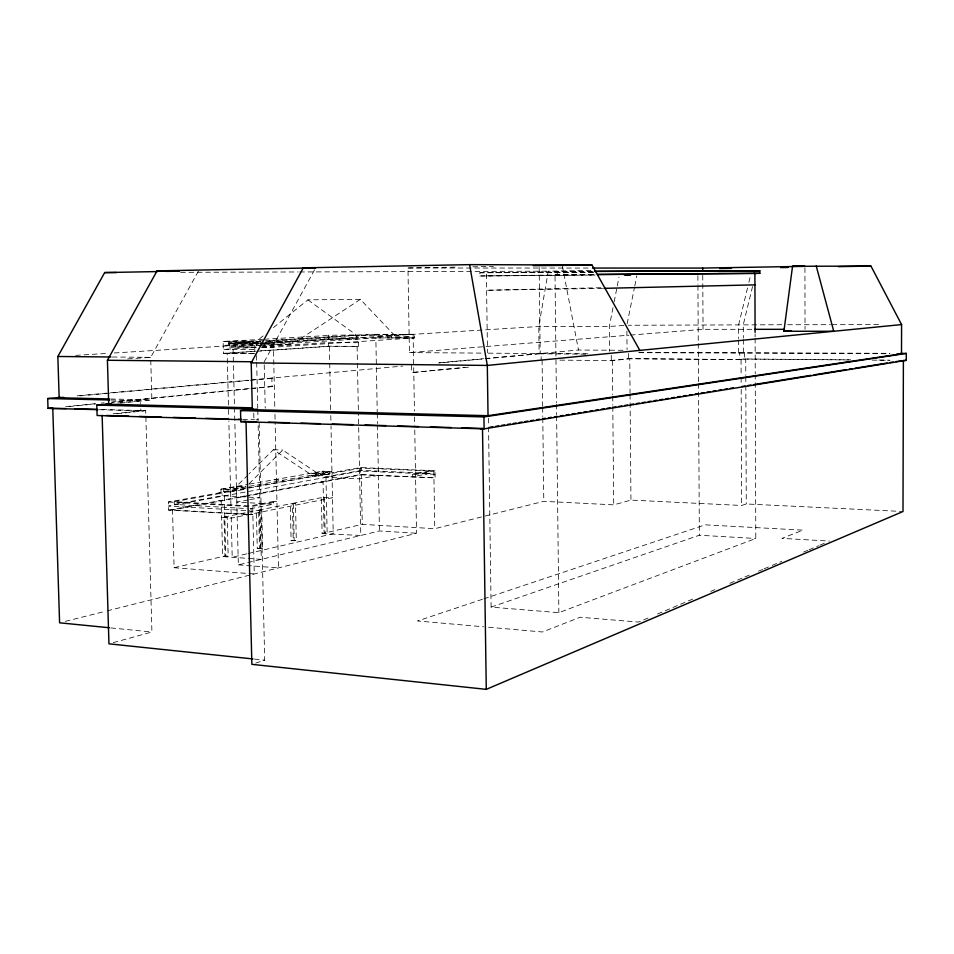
<?xml version="1.0" encoding="UTF-8"?>
<svg xmlns="http://www.w3.org/2000/svg" width="954" height="954" viewBox="0 0 954 954"><rect width="100%" height="100%" fill="white"/><g stroke="black" fill="none" stroke-linecap="round" stroke-linejoin="round"><path stroke-width="0.72" stroke-dasharray="4.77 3.58" d="M590.943 270.459L548.264 271.174L538.783 326.506L539.117 353.815L438.566 363.021M613.017 307.617L609.32 326.447L609.558 351.382M614.149 301.822L616.988 287.345M617.262 285.89L618.967 277.197M627.136 323.811L634.482 287.404M634.78 285.95L636.843 275.754M747.519 288.001L738.563 325.147L738.623 338.491M748.902 282.289L750.619 275.146M752.563 286.462L743.261 324.789L743.321 338.038M264.151 361.888L314.939 269.147M127.609 358.907L150.696 357.356L198.599 270.793M249.137 483.714L282.718 450.061L318.576 473.935L309.406 473.53L273.357 449.704L249.113 473.816M248.064 474.865L236.461 486.397L246.001 486.874L230.534 489.629L220.934 489.14L221.03 493.051L322.905 474.758L322.834 471.157L331.944 471.562L248.875 486.361M256.268 345.491L256.173 341.484L263.077 335.927M273.416 327.604L307.892 299.842L360.338 299.353L394.67 335.486L356.903 335.414L266.548 340.852M360.338 299.353L296.122 341.639L266.142 341.52M648.016 618.037L638.453 622.08L580.151 617.238L542.444 631.989L485.145 626.933M657.568 613.982L695.776 597.788M710.778 591.42L714.88 589.679M729.882 583.323L743.536 577.528M744.895 576.955L751.716 574.058M758.537 571.172L762.64 569.431M763.999 568.858L770.82 565.961M772.191 565.388L781.743 561.334M803.578 552.08L807.668 550.339M809.028 549.766L818.58 545.712M819.951 545.128L826.772 542.242M488.543 427.118L491.107 607.114L558.877 612.683L755.795 538.485L755.246 375.339M491.107 607.114L699.354 535.242L755.795 538.485M482.426 599.291L417.566 620.971L483.678 626.802M483.833 598.814L705.209 524.831L802.946 530.162L781.934 538.366L829.503 541.085M255.708 663.09L264.711 660.168L259.071 419.867L256.066 419.784M221.638 517.509L231.238 518.082L332.481 497.714L326.411 497.404L321.367 497.642L322.118 533.596L362.27 524.342L434.774 528.695L543.792 501.339L613.708 504.845L630.952 500.099L741.64 505.477L746.266 503.974L901.518 511.439M113.252 642.638L151.913 632.001L145.7 410.673L98.644 409.409M65.361 621.352L105.739 611.228M107.182 610.87L416.54 533.262L414.692 425.806M234.493 407.549L238.345 564.875L379.453 530.973L416.54 533.262M246.633 553.869L232.204 557.231L228.853 421.465M248.076 553.535L333.22 533.703L331.002 425.878M245.13 488.245L168.405 501.983L168.631 510.128L252.858 514.671L172.519 509.937L174.081 567.725L224.989 555.991L228.173 556.218L227.207 517.223L224.023 517.032L224.989 555.991M261.754 510.318L256.376 510.593L257.27 548.55L262.648 548.252L261.754 510.318L258.617 510.14L259.512 548.025M295.501 503.581L290.29 503.831L291.113 540.739L296.312 540.453L295.501 503.581L292.413 503.414L293.236 540.25M228.173 556.218L225.812 556.766L224.285 495.83M257.27 548.55L262.648 548.252M291.113 540.739L296.312 540.453M322.118 533.596L360.791 535.456L358.382 411.913M246.585 487.983L360.457 467.579L435.012 470.751L435.131 477.859L359.336 474.758M224.023 517.032L246.526 512.548M247.933 512.274L256.376 510.593M258.617 510.14L290.29 503.831M292.413 503.414L321.367 497.642M224.834 517.7L227.207 517.223M250.115 508.756L273.619 504.129L273.559 501.41L276.946 501.589L250.997 506.657L251.2 515.005M430.171 473.351L412.45 476.833L412.402 474.424L430.123 470.978L430.171 473.351L361.578 470.37L323.966 477.203L323.919 474.806L361.53 468.044L430.123 470.978M273.559 501.41L250.055 505.978L174.248 501.709L174.32 504.416L247.146 508.589M435.012 470.751L415.527 474.555L412.402 474.424M248.326 499.92L236.807 502.09L273.619 504.129M249.769 499.646L259.858 497.738L246.728 497.034M378.416 475.307L359.694 478.848L323.966 477.203M168.631 510.128L245.309 495.901M246.776 495.639L360.588 474.532L435.131 477.859M170.802 510.259L361.304 474.853L362.27 524.342M174.32 504.416L222.163 495.722L245.273 496.951M174.248 501.709L222.091 493.111L222.163 495.722M230.176 491.954L243.306 489.593L243.246 486.993L236.89 486.683L223.713 489.008L223.785 491.62L230.176 491.954L230.117 489.33L243.246 486.993M318.123 476.118L329.464 474.078L329.416 471.67L323.334 471.407L311.958 473.411L312.006 475.843L318.123 476.118L318.076 473.685L329.416 471.67M223.785 491.62L236.95 489.259L243.306 489.593M312.006 475.843L323.394 473.804L329.464 474.078M220.934 489.14L248.028 484.358M249.471 484.095L322.834 471.157M738.98 359.658L744.418 358.978L850.825 359.849M627.792 358.716L741.067 359.67L745.718 359.086L745.789 375.351M638.989 352.288L889.963 353.338M638.977 352.658L889.688 353.731M113.156 413.797L140.87 410.84L140.703 405.068M610.393 360.588L628.662 358.632L739.755 359.563L739.732 352.944M116.925 413.762L145.7 410.673M559.915 360.135L612.385 360.6L629.759 358.74L630.045 392.965M65.695 406.595L95.173 403.697M101.076 403.113L104.022 402.826M111.391 402.099L249.936 388.481M251.415 388.338L274.323 386.346L111.845 402.361M411.556 365.287L411.687 372.585L464.86 367.362M69.01 406.583L95.603 403.959M468.354 367.23L411.687 372.585M117.533 403.029L140.584 400.74L140.667 403.625M120.228 403.089L151.877 399.941L150.78 360.29M77.191 395.85L249.733 380.074M251.212 379.942L402.731 366.086M439.341 362.747L483.571 358.704M485.049 358.561L578.494 350.023L623.761 350.297M79.909 395.886L248.922 380.396M250.413 380.264L274.132 378.094L271.854 378.058L272.045 386.31M455.13 267.12L407.966 268.002L409.433 352.598L628.901 335.2M630.391 335.081L703.05 329.321L753.302 329.321M330.668 409.671L329.357 346.314L358.442 346.374L358.299 339.016L328.522 338.932L264.747 342.868M262.815 339.326L223.117 341.449L223.415 353.385L254.635 351.263M260.549 350.857L328.665 346.219L358.442 346.374M255.302 351.37L227.159 353.29L228.519 408.121M256.781 351.275L330.704 346.23M623.916 325.469L609.32 326.447L538.783 326.506L259.846 343.893M255.934 347.292L223.319 349.402L254.79 349.617M261.873 346.898L328.593 342.569L358.37 342.701M261.706 347.244L271.818 347.304L414.43 337.919L414.37 334.258L328.438 335.283L328.665 346.219M252.5 345.587L252.405 341.568L229.055 342.963L229.163 347.065L262.195 345.121M263.674 345.026L375.852 337.907L377.224 411.782M260.74 345.694L292.818 344.334L292.759 341.627M409.397 336.822L391.534 337.966L391.486 335.486L409.349 334.377L409.397 336.822L376.21 336.738L376.162 334.317L409.349 334.377M263.268 342.951L223.224 345.431L259.309 345.694M264.067 340.793L228.745 341.317L228.805 343.977L258.2 343.81M264.127 343.44L353.171 337.907L353.123 335.45L265.558 340.709M75.676 355.377L108.351 353.338M114.289 352.968L258.355 343.989M234.899 345.563L234.839 342.832L260.621 341.21M376.162 334.317L357.941 335.426L357.988 337.883L413.177 338.002M228.805 343.977L259.917 342.081M265.844 341.723L329.535 337.847L353.171 337.907M264.294 339.23L329.488 335.403L329.535 337.847M602.523 288.382L486.6 290.266L602.689 287.679M472.814 266.798L493.445 266.416M594.545 275.086L479.91 275.98L479.862 272.772L592.947 271.353M479.91 275.98L594.473 274.49M555.001 274.812L594.986 274.525M486.397 275.897L595.117 275.05M593.591 272.212L486.349 272.689L487.494 352.741M479.862 272.772L594.509 272.26M180.604 272.331L298.197 271.962M299.687 271.962L548.264 271.174M591.993 271.413L554.966 271.544L556.468 402.671M781.731 324.742L628.328 325.266M787.658 324.73L830.564 324.682M832.043 324.682L879.385 324.622M407.966 268.002L591.063 268.05M414.43 337.919L375.077 337.811L375.005 334.198M256.173 341.484L260.561 341.496M223.117 341.449L252.405 341.568M234.839 342.832L263.542 342.963M264.985 342.963L270.721 342.987L270.781 345.753M229.055 342.963L262.899 343.118M264.365 343.13L271.723 343.154L271.818 347.304M260.287 344.179L292.818 344.334M256.101 347.101L233.014 346.97L234.457 406.07M261.873 347.137L273.428 347.196M229.163 347.065L255.934 347.22M587.855 353.779L541.073 353.445L541.156 359.861M409.433 352.598L482.247 353.111M488.186 353.159L540.202 353.529L539.141 265.57M539.117 353.815L587.569 354.161M225.013 353.278L256.459 353.517L256.638 360.958M223.415 353.385L254.885 353.624L254.694 345.598M878.896 360.075L889.247 360.159M743.643 359.074L849.847 359.944M872.159 360.135L889.999 360.278M112.381 356.999L150.696 357.356M110.664 398.987L151.877 399.941M111.093 400.036L140.584 400.74M99.395 409.719L143.529 410.912M242.745 419.402L254.587 419.736M273.357 449.704L282.718 450.061M435.072 474.305L360.517 471.049L168.512 506.061L249.626 510.748M311.958 473.411L318.076 473.685M320.89 474.663L323.919 474.806M321.045 481.865L323.06 481.961L324.133 533.131M274.048 479.767L283.398 480.208M223.713 489.008L230.117 489.33M218.907 492.944L222.091 493.111M219.098 500.767L221.221 500.886L222.628 556.54L261.301 559.366L258.069 421.906M168.405 501.983L249.531 506.574M238.345 564.875L278.461 567.904L275.122 421.811M174.081 567.725L254.265 573.974L252.655 506.335M110.879 627.911L151.913 632.001M254.42 659.095L264.711 660.168M307.892 299.842L356.903 335.414L356.975 339.099M562.3 265.629L578.494 350.023M259.512 510.772L260.406 548.765M253.681 341.425L253.74 344.096M253.752 413.189L253.907 420.046M236.89 486.683L236.95 489.259M228.555 409.6L228.817 419.975M293.379 503.998L294.19 540.954M273.333 343.058L274.824 408.515M274.955 414.418L275.098 420.332M264.222 364.786L265.236 408.157M257.27 341.484L257.341 344.156M256.674 362.437L257.759 408.527M257.795 410.017L258.033 420.428M330.788 415.574L330.966 424.411M325.982 477.298L327.15 533.322M324.396 497.797L325.147 533.787M323.334 471.407L323.394 473.804M377.259 413.261L377.45 423.6M377.474 425.079L379.453 530.973M361.53 468.044L361.578 470.37M360.457 467.579L360.588 474.532M357.118 346.469L358.358 410.423M356.152 335.331L356.224 339.016M413.118 334.341L414.441 411.031M414.537 416.934L414.668 424.327M433.82 470.99L434.774 528.695M488.424 418.198L488.531 425.639M542.099 359.968L542.647 406.106M542.671 407.585L542.778 416.516M542.79 418.007L543.792 501.339M557.184 271.485L557.219 274.752M556.492 404.162L556.611 414.596M556.623 416.075L558.877 612.683M626.885 331.026L627.052 349.701M612.385 360.6L612.695 394.801M612.706 396.292L612.79 405.212M612.802 406.702L613.708 504.845M611.252 355.246L611.299 360.481M630.057 394.455L630.952 500.099M628.626 353.493L628.662 358.632M702.752 275.36L703.05 329.321M697.875 275.67L697.923 284.149M697.934 285.556L698.256 342.033M698.268 343.523L698.483 382.16M698.495 383.651L699.354 535.242M745.789 376.83L745.813 384.223M745.825 385.702L746.266 503.974M744.394 352.408L744.418 358.978M743.321 339.517L743.369 352.777M741.067 359.67L741.127 376.043M741.139 377.522L741.163 383.472M741.186 389.423L741.64 505.477M738.623 339.97L738.682 353.314M755.103 333.805L755.115 336.774M755.115 338.253L755.234 373.849M804.937 267.8L805.021 329.321"/><path stroke-width="1.43" d="M816.195 265.892L833.748 331.276L783.902 331.253L792.547 266.297L870.966 266.094L901.578 324.587L901.506 353.803L488.031 415.694L252.321 409.66L251.212 362.89L303.312 267.835L469.583 264.64L592.04 265.081L639.824 350.392M903.39 360.385L902.997 511.511L486.278 689.36L251.856 664.342L246.025 421.501L256.435 421.799M240.575 419.665L97.117 415.515L96.795 405.092L253.645 409.075L240.527 410.59L240.802 421.68L484.107 428.871L906.276 360.302L906.3 353.433L900.361 353.397M111.594 403.959L108.72 404.246L107.42 360.266L157.076 270.876L315.655 267.847L303.312 267.835M109.197 398.951L59.16 397.782L57.848 356.486L104.69 272.57L157.517 271.568M480.601 428.775L482.509 428.465L486.278 689.36M489.843 427.273L492.777 426.796M495.71 426.331L498.644 425.854M501.577 425.377L504.511 424.9M507.445 424.435L510.378 423.958M513.312 423.481L516.245 423.004M519.179 422.527L522.112 422.062M525.046 421.585L527.967 421.108M530.901 420.631L533.835 420.154M536.768 419.688L539.702 419.211M542.635 418.734L545.569 418.257M548.502 417.792L551.436 417.315M554.369 416.838L557.303 416.361M560.236 415.884L563.17 415.419M566.104 414.942L569.037 414.465M571.971 413.988L574.904 413.523M577.838 413.046L580.771 412.569M583.705 412.092L586.627 411.615M589.56 411.15L592.494 410.673M595.427 410.196L598.361 409.719M601.294 409.254L604.228 408.777M607.161 408.3L610.095 407.823M613.028 407.346L615.962 406.881M618.896 406.404L621.829 405.927M624.763 405.45L627.696 404.985M630.63 404.508L633.563 404.031M636.497 403.554L639.43 403.077M642.364 402.612L645.286 402.135M648.219 401.658L651.153 401.181M654.086 400.704L657.02 400.239M659.953 399.762L662.887 399.285M665.82 398.808L668.754 398.343M671.688 397.866L674.621 397.389M677.555 396.912L680.488 396.435M683.422 395.97L686.355 395.493M689.289 395.016L692.222 394.539M695.156 394.074L698.089 393.597M701.023 393.12L703.945 392.643M706.878 392.166L709.812 391.7M712.745 391.223L715.679 390.746M718.612 390.269L721.546 389.804M724.48 389.327L727.413 388.85M730.347 388.373L733.28 387.896M742.081 386.477L745.014 386M747.948 385.535L750.881 385.058M753.815 384.581L811.007 375.327M813.941 374.85L846.198 369.639M849.132 369.162L852.065 368.685M854.999 368.22L887.256 362.997M890.189 362.52L893.123 362.043M896.056 361.578L906.276 360.302M240.527 410.59L483.928 416.922L906.3 353.433M240.802 421.68L245.166 421.143M243.83 421.775L246.025 421.501M252.321 409.66L256.626 409.159M60.973 397.329L47.7 398.545L48.01 408.336L52.434 407.895M50.514 408.395L66.076 408.539M901.578 324.587L487.315 365.43L251.212 362.89M96.795 405.092L108.899 403.888M783.902 331.253L790.938 330.609M59.16 397.782L63.608 397.377M604.001 288.346L754.936 284.864M166.318 271.401L179.519 271.151M533.238 265.677L592.04 265.081M592.553 268.05L702.716 268.074L804.937 266.333L792.547 266.297M719.674 268.551L731.551 268.348M780.718 267.609L788.111 267.478M838.423 266.643L870.966 266.094M718.326 271.413L759.825 270.769L759.837 273.321L753.875 273.416M624.31 274.859L630.272 274.812M597.442 274.466L759.837 273.321M597.943 274.502L754.9 273.381L755.091 332.326M624.894 274.824L630.856 274.776M104.69 272.57L116.603 272.534M594.437 271.353L759.825 270.769M594.95 271.401L754.888 270.829M157.076 270.876L179.316 270.829M754.769 329.321L784.331 329.321M897.082 353.779L900.027 353.791M57.848 356.486L110.902 356.987M107.42 360.266L252.321 361.769M47.7 398.545L109.627 400M106.013 404.174L251.939 407.823M74.961 408.777L97.165 409.373M48.01 408.336L97.916 409.671M106.574 415.479L128.778 416.111M139.141 416.409L161.345 417.053M173.175 417.399L195.379 418.031M205.742 418.329L227.946 418.973M238.309 419.271L241.267 419.355M268.336 422.157L289.157 422.765M301.059 423.123L320.389 423.683M332.29 424.041L353.111 424.649M365.012 424.995L385.833 425.615M397.735 425.961L418.556 426.581M430.457 426.927L451.278 427.547M461.688 427.845L482.509 428.465M109.412 627.768L59.589 622.807L52.768 408.181M252.953 658.94L108.947 643.831L102.138 415.348M469.583 264.64L487.315 365.43L488.031 415.694M483.928 416.922L484.107 428.871M702.716 268.074L702.728 270.996"/></g></svg>
